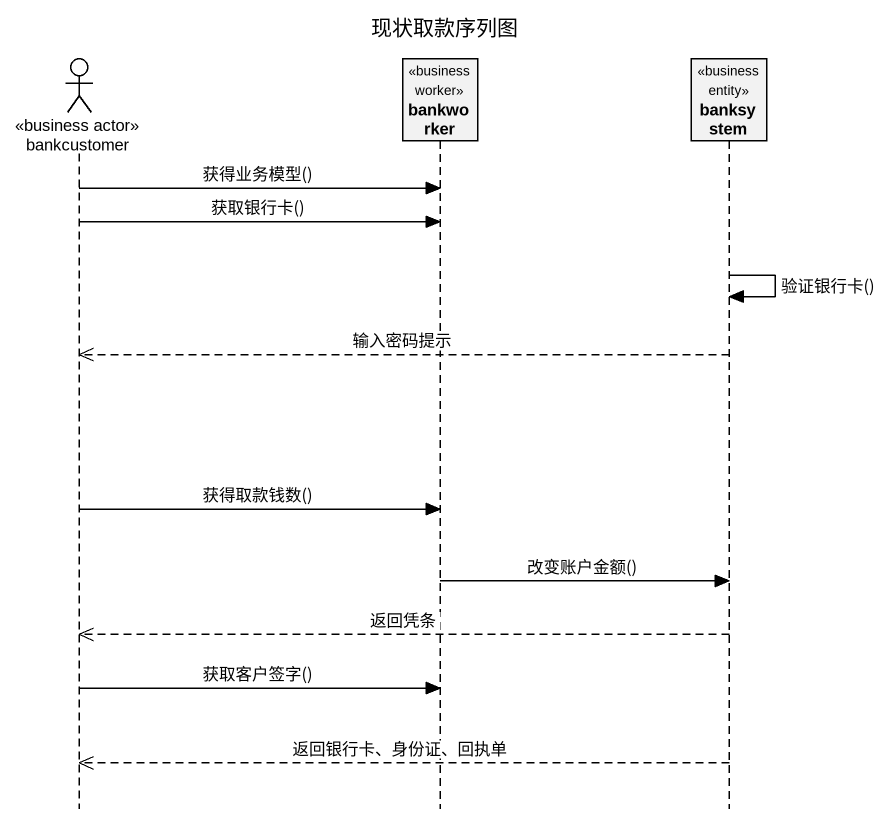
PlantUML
@startuml
title 现状取款序列图
hide footbox
actor bankcustomer <<business actor>>
participant bankworker <<business worker>>
participant banksystem <<business entity>>

bankcustomer -> bankworker : 获得业务模型()
bankcustomer -> bankworker : 获取银行卡()
banksystem -> banksystem : 验证银行卡()
banksystem -->> bankcustomer : 输入密码提示
bankcustomer -> bankworker : 获得取款钱数()
bankworker -> banksystem : 改变账户金额()
banksystem -->> bankcustomer : 返回凭条
bankcustomer -> bankworker : 获取客户签字()
banksystem -->> bankcustomer : 返回银行卡、身份证、回执单
@enduml
